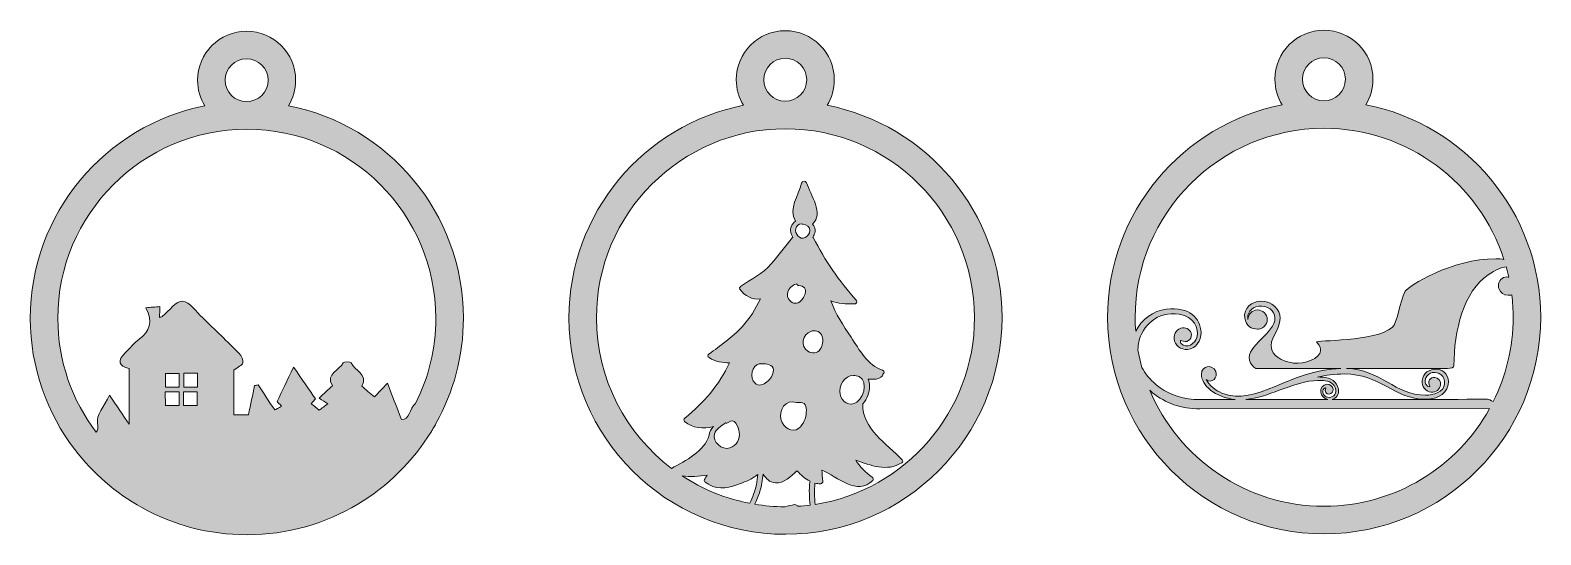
# Model space of a CAD drawing. Header units: inches. Extents: x -1104 to 5451, y -3757 to -136.
# Drawn here: x -419 to 952, y -2822 to -2364 of the extents above; entities that cross this region are included whole.
import ezdxf

# ---------------------------------------------------------------- set-up
doc = ezdxf.new("R2010")
doc.units = ezdxf.units.IN
doc.header["$MEASUREMENT"] = 0
doc.layers.add('Layer 1', color=7, linetype='Continuous')

# ---------------------------------------------------------------- blocks, each defined once
blk = doc.blocks.new('block 4')
at = {"layer": 'Layer 1', "true_color": 0xf8ca98}
h = blk.add_hatch(color=31, dxfattribs=at)
h.dxf.hatch_style = 2
edge = h.paths.add_edge_path()
edge.add_spline(control_points=[(-317.6, -2797.5), (-289.3, -2813.2), (-256.8, -2822.2), (-222.2, -2822.1), (-185.6, -2822.1), (-151.2, -2812), (-121.8, -2794.4), (-94.6, -2778.1), (-71.6, -2755.4), (-54.9, -2728.3), (-54.3, -2727.3), (-53.7, -2726.3), (-53.1, -2725.2), (-52.3, -2723.9), (-51.5, -2722.6), (-50.8, -2721.2), (-34.9, -2692.9), (-25.9, -2660.2), (-25.9, -2625.5), (-26, -2530.1), (-94.3, -2450.4), (-184.6, -2432.8), (-180.5, -2426), (-178.1, -2418.1), (-178.1, -2409.6), (-178.1, -2385.1), (-198.1, -2365.1), (-222.6, -2365.1), (-247.1, -2365.1), (-267.1, -2385.1), (-267.1, -2409.7), (-267.1, -2418.2), (-264.7, -2426.1), (-260.5, -2432.9), (-350.7, -2450.7), (-419, -2530.4), (-418.9, -2625.8), (-418.9, -2670.5), (-403.8, -2711.7), (-378.6, -2744.7), (-362.1, -2766.2), (-341.4, -2784.3), (-317.6, -2797.5)], knot_values=[0, 0, 0, 0, 1, 1, 1, 2, 2, 2, 3, 3, 3, 4, 4, 4, 5, 5, 5, 6, 6, 6, 7, 7, 7, 8, 8, 8, 9, 9, 9, 10, 10, 10, 11, 11, 11, 12, 12, 12, 13, 13, 13, 14, 14, 14, 14], degree=3, periodic=1)
h.paths.add_polyline_path([(-283.7, -2704.8), (-296.3, -2704.8), (-296.4, -2692.4), (-283.8, -2692.4)])
h.paths.add_polyline_path([(-283.8, -2688.1), (-296.3, -2688.1), (-296.3, -2675.9), (-283.8, -2675.9)])
h.paths.add_polyline_path([(-267.5, -2704.9), (-279.8, -2704.9), (-279.8, -2692.3), (-267.5, -2692.3)])
h.paths.add_polyline_path([(-267.1, -2688.3), (-279.5, -2688.3), (-279.5, -2675.6), (-267.1, -2675.6)])
edge = h.paths.add_edge_path()
edge.add_spline(control_points=[(-222.6, -2390.1), (-211.8, -2390.1), (-203.1, -2398.9), (-203.1, -2409.6), (-203.1, -2420.4), (-211.8, -2429.1), (-222.6, -2429.1), (-233.3, -2429.1), (-242.1, -2420.4), (-242.1, -2409.6), (-242.1, -2398.9), (-233.3, -2390.1), (-222.6, -2390.1)], knot_values=[0, 0, 0, 0, 1, 1, 1, 2, 2, 2, 3, 3, 3, 4, 4, 4, 4], degree=3, periodic=1)
edge = h.paths.add_edge_path()
edge.add_spline(control_points=[(-222.5, -2454.1), (-128, -2454), (-51, -2530.9), (-50.9, -2625.5), (-50.9, -2653.3), (-57.5, -2679.6), (-69.3, -2702.9), (-74.9, -2707.7), (-74.5, -2718.3), (-82.1, -2717.4), (-86.7, -2705.6), (-90.5, -2695.6), (-94.8, -2684.5), (-99.6, -2689.6), (-102.9, -2693.2), (-106.5, -2697), (-110.8, -2693.5), (-114.5, -2690.4), (-118, -2687.4), (-112, -2676), (-124.9, -2673.3), (-127.7, -2666), (-128, -2665.1), (-134.7, -2665.1), (-135.1, -2666.1), (-138, -2673.2), (-151.4, -2675.5), (-144.8, -2686.9), (-148.6, -2690.5), (-152.4, -2694.1), (-156.8, -2698.2), (-153.5, -2700.2), (-151.4, -2701.5), (-148.8, -2703.2), (-151.8, -2705.5), (-154.2, -2707.2), (-156.8, -2709.2), (-159.4, -2707), (-161.7, -2705.1), (-163.9, -2703.2), (-162.3, -2701.3), (-161, -2699.9), (-160.1, -2698.8), (-166.3, -2689.8), (-172.2, -2681.3), (-180, -2670), (-185.9, -2682.4), (-190.3, -2691.6), (-194.9, -2701.2), (-194.1, -2702.1), (-192.8, -2703.4), (-190.8, -2705.5), (-193.6, -2707.1), (-196, -2708.3), (-197.1, -2708.9), (-202.6, -2700.6), (-207.3, -2693.4), (-212.1, -2686.1), (-213.2, -2686.4), (-214.3, -2686.6), (-215.4, -2686.8), (-217.2, -2695.4), (-218.9, -2703.9), (-220.9, -2713.2), (-220.9, -2713.2), (-234.3, -2713.2), (-234.3, -2713.2), (-234.3, -2713.2), (-234.3, -2672.7), (-234.3, -2672.7), (-230.5, -2669.9), (-226.5, -2668.4), (-226, -2666.2), (-225.5, -2663.7), (-227.3, -2659.7), (-229.4, -2657.6), (-240.2, -2646.7), (-251.3, -2636), (-262.4, -2625.4), (-268.3, -2619.8), (-274.2, -2610.5), (-280.6, -2610.1), (-286.5, -2609.7), (-292.9, -2619), (-299.2, -2624), (-299.8, -2624.5), (-300.8, -2624.6), (-301.7, -2624.9), (-301.6, -2621.6), (-301.4, -2618.9), (-301.2, -2615.1), (-305.7, -2615.5), (-309.2, -2615.7), (-314.2, -2616.1), (-306.9, -2628.8), (-310.7, -2637.3), (-320.1, -2644.7), (-324.7, -2648.2), (-328.5, -2652.7), (-332.6, -2656.8), (-340.1, -2664.6), (-339, -2668.7), (-329.2, -2671.3), (-329.2, -2671.3), (-329.2, -2721.7), (-329.2, -2721.7), (-334.7, -2713.6), (-340.1, -2705.5), (-347, -2695.3), (-351.9, -2705.8), (-359.3, -2714.1), (-357.9, -2720.4), (-357, -2725), (-357.7, -2727.5), (-359.2, -2729), (-380.9, -2700.3), (-393.9, -2664.5), (-393.9, -2625.8), (-394, -2531.2), (-317.1, -2454.2), (-222.5, -2454.1)], knot_values=[0, 0, 0, 0, 1, 1, 1, 2, 2, 2, 3, 3, 3, 4, 4, 4, 5, 5, 5, 6, 6, 6, 7, 7, 7, 8, 8, 8, 9, 9, 9, 10, 10, 10, 11, 11, 11, 12, 12, 12, 13, 13, 13, 14, 14, 14, 15, 15, 15, 16, 16, 16, 17, 17, 17, 18, 18, 18, 19, 19, 19, 20, 20, 20, 21, 21, 21, 22, 22, 22, 23, 23, 23, 24, 24, 24, 25, 25, 25, 26, 26, 26, 27, 27, 27, 28, 28, 28, 29, 29, 29, 30, 30, 30, 31, 31, 31, 32, 32, 32, 33, 33, 33, 34, 34, 34, 35, 35, 35, 36, 36, 36, 37, 37, 37, 38, 38, 38, 39, 39, 39, 40, 40, 40, 40], degree=3, periodic=1)
h = blk.add_hatch(color=31, dxfattribs=at)
h.dxf.hatch_style = 2
edge = h.paths.add_edge_path()
edge.add_spline(control_points=[(266.6, -2821.7), (374.9, -2821.6), (463, -2733.4), (462.9, -2625), (462.8, -2529.7), (394.5, -2450), (304.2, -2432.4), (308.3, -2425.6), (310.7, -2417.7), (310.7, -2409.2), (310.7, -2384.6), (290.7, -2364.7), (266.2, -2364.7), (241.6, -2364.7), (221.7, -2384.7), (221.7, -2409.2), (221.7, -2417.7), (224.1, -2425.7), (228.3, -2432.4), (138, -2450.2), (69.8, -2530), (69.9, -2625.4), (70, -2733.7), (158.2, -2821.8), (266.6, -2821.7)], knot_values=[0, 0, 0, 0, 1, 1, 1, 2, 2, 2, 3, 3, 3, 4, 4, 4, 5, 5, 5, 6, 6, 6, 7, 7, 7, 8, 8, 8, 8], degree=3, periodic=1)
edge = h.paths.add_edge_path()
edge.add_spline(control_points=[(172.6, -2768.7), (179.9, -2769.6), (187.9, -2769.4), (195.3, -2767.9), (194.4, -2769.3), (193.5, -2770.7), (192.8, -2772.1), (192.4, -2773), (192.9, -2774), (193.7, -2774.5), (194.6, -2775.1), (195.6, -2775.8), (196.7, -2776.3), (196.9, -2776.4), (197, -2776.6), (197.3, -2776.7), (205.7, -2782.2), (216.8, -2778.8), (225.5, -2775.7), (230.6, -2773.9), (235.6, -2771.4), (240.1, -2768.4), (240.6, -2768.1), (241, -2767.7), (241.4, -2767.3), (240.9, -2770.4), (240.5, -2773.6), (240, -2776.7), (239, -2782.6), (236.4, -2788.1), (233.9, -2793.6), (211.7, -2789.3), (190.9, -2780.7), (172.6, -2768.7)], knot_values=[0, 0, 0, 0, 1, 1, 1, 2, 2, 2, 3, 3, 3, 4, 4, 4, 5, 5, 5, 6, 6, 6, 7, 7, 7, 8, 8, 8, 9, 9, 9, 10, 10, 10, 11, 11, 11, 11], degree=3, periodic=1)
edge = h.paths.add_edge_path()
edge.add_spline(control_points=[(202, -2730.5), (203.3, -2726.3), (207.9, -2723.3), (211.9, -2720.7), (212.8, -2721), (213.8, -2720.9), (214.5, -2720.3), (220.3, -2714.9), (223.6, -2724.5), (224.5, -2729), (225.6, -2735.3), (221.9, -2741.2), (215.9, -2743.3), (208.9, -2745.7), (199.8, -2737.9), (202, -2730.5)], knot_values=[0, 0, 0, 0, 1, 1, 1, 2, 2, 2, 3, 3, 3, 4, 4, 4, 5, 5, 5, 5], degree=3, periodic=1)
edge = h.paths.add_edge_path()
edge.add_spline(control_points=[(242.9, -2667), (243.1, -2666.9), (243.2, -2666.9), (243.4, -2666.8), (243.8, -2667), (244.3, -2667.2), (244.8, -2667.1), (249, -2666.9), (255.4, -2667.2), (255.4, -2672.8), (255.4, -2676.9), (252.6, -2680.9), (249.6, -2683.4), (246.4, -2686.2), (241.9, -2687.7), (238.5, -2684.4), (233.7, -2679.8), (235.9, -2668.1), (242.9, -2667)], knot_values=[0, 0, 0, 0, 1, 1, 1, 2, 2, 2, 3, 3, 3, 4, 4, 4, 5, 5, 5, 6, 6, 6, 6], degree=3, periodic=1)
edge = h.paths.add_edge_path()
edge.add_spline(control_points=[(277.4, -2796.3), (277.1, -2795.4), (276.2, -2794.6), (274.9, -2794.8), (271.8, -2795.3), (268.8, -2796), (265.8, -2796.7), (256.5, -2796.7), (247.4, -2795.9), (238.6, -2794.4), (240.2, -2790.6), (241.9, -2786.7), (243.2, -2782.7), (245, -2777.6), (245.1, -2772.2), (246.2, -2767), (248.6, -2771.2), (251.9, -2774.6), (257.2, -2775), (264.7, -2775.6), (271.6, -2769.1), (276.8, -2764), (280.1, -2767.9), (284.2, -2771.4), (288.7, -2773.6), (288.5, -2773.8), (288.4, -2774.1), (288.4, -2774.3), (287.8, -2781.2), (287.9, -2788.3), (288.8, -2795.2), (285, -2795.7), (281.2, -2796.1), (277.4, -2796.3)], knot_values=[0, 0, 0, 0, 1, 1, 1, 2, 2, 2, 3, 3, 3, 4, 4, 4, 5, 5, 5, 6, 6, 6, 7, 7, 7, 8, 8, 8, 9, 9, 9, 10, 10, 10, 11, 11, 11, 11], degree=3, periodic=1)
edge = h.paths.add_edge_path()
edge.add_spline(control_points=[(276.6, -2594.4), (276.7, -2595.2), (277.4, -2595.9), (278.6, -2596), (288.2, -2596.4), (284.8, -2606.9), (279.3, -2610.8), (275.6, -2613.4), (271.4, -2611.8), (269.1, -2608.1), (265.9, -2602.9), (271, -2595.1), (276.6, -2594.4)], knot_values=[0, 0, 0, 0, 1, 1, 1, 2, 2, 2, 3, 3, 3, 4, 4, 4, 4], degree=3, periodic=1)
edge = h.paths.add_edge_path()
edge.add_spline(control_points=[(275.7, -2544.2), (276.3, -2542.1), (278.5, -2539.5), (281, -2540.1), (281.4, -2540.2), (281.8, -2540.2), (282.3, -2540.2), (282.3, -2540.2), (282.4, -2540.2), (282.4, -2540.2), (285.3, -2541), (288.7, -2542.6), (288.6, -2546.1), (288.5, -2548.7), (286.6, -2551.2), (284.4, -2552.4), (281.7, -2553.7), (279.5, -2553), (277.6, -2550.8), (276.2, -2549.1), (275.1, -2546.5), (275.7, -2544.2)], knot_values=[0, 0, 0, 0, 1, 1, 1, 2, 2, 2, 3, 3, 3, 4, 4, 4, 5, 5, 5, 6, 6, 6, 7, 7, 7, 7], degree=3, periodic=1)
edge = h.paths.add_edge_path()
edge.add_spline(control_points=[(276.3, -2702), (276.6, -2702.1), (276.9, -2702.2), (277.2, -2702.1), (277.6, -2702.2), (278, -2702.3), (278.4, -2702.2), (284.2, -2700.9), (285.6, -2706), (285.3, -2710.8), (285.1, -2716.1), (282.7, -2722.1), (278.5, -2725.5), (272.4, -2730.4), (264.3, -2724.3), (262.4, -2718.1), (259.6, -2709.4), (266.7, -2698.7), (276.3, -2702)], knot_values=[0, 0, 0, 0, 1, 1, 1, 2, 2, 2, 3, 3, 3, 4, 4, 4, 5, 5, 5, 6, 6, 6, 6], degree=3, periodic=1)
edge = h.paths.add_edge_path()
edge.add_spline(control_points=[(286.7, -2655.6), (279.4, -2651.4), (281.9, -2639.7), (289.5, -2637.6), (290, -2637.4), (290.3, -2637.2), (290.5, -2637), (294.5, -2636.6), (298.2, -2637.8), (299.6, -2642.1), (300.9, -2645.9), (300.2, -2650.5), (297.9, -2653.8), (295.2, -2658), (290.7, -2657.9), (286.7, -2655.6)], knot_values=[0, 0, 0, 0, 1, 1, 1, 2, 2, 2, 3, 3, 3, 4, 4, 4, 5, 5, 5, 5], degree=3, periodic=1)
edge = h.paths.add_edge_path()
edge.add_spline(control_points=[(266.2, -2389.7), (277, -2389.7), (285.7, -2398.4), (285.7, -2409.2), (285.7, -2419.9), (277, -2428.7), (266.2, -2428.7), (255.5, -2428.7), (246.7, -2420), (246.7, -2409.2), (246.7, -2398.5), (255.5, -2389.7), (266.2, -2389.7)], knot_values=[0, 0, 0, 0, 1, 1, 1, 2, 2, 2, 3, 3, 3, 4, 4, 4, 4], degree=3, periodic=1)
edge = h.paths.add_edge_path()
edge.add_spline(control_points=[(266.3, -2453.7), (360.8, -2453.6), (437.8, -2530.5), (437.9, -2625.1), (438, -2710.5), (375.2, -2781.6), (293.4, -2794.6), (292.6, -2788.2), (292.6, -2781.6), (293.1, -2775.3), (294.8, -2775.7), (296.6, -2775.9), (298.4, -2775.8), (299.6, -2775.7), (300.4, -2774.7), (300.2, -2773.5), (299.9, -2770.1), (299.6, -2766.7), (299.5, -2763.4), (313.7, -2769.8), (331.4, -2787.1), (345.7, -2772.8), (346.6, -2771.9), (345.9, -2770.7), (345.1, -2770), (339.2, -2765.7), (333.8, -2760.4), (330.1, -2754.3), (344, -2759.2), (358.1, -2765.2), (372, -2756.8), (373, -2756.2), (373, -2754.8), (372.3, -2754), (358.5, -2739.8), (335.9, -2725.7), (336.5, -2703.5), (336.6, -2703.4), (336.5, -2703.3), (336.5, -2703.2), (340.6, -2699.1), (342.8, -2692.7), (342.7, -2687.2), (342.7, -2684.8), (342.2, -2682.7), (341.3, -2681), (343, -2680.7), (345.2, -2681.1), (346.7, -2681), (349.5, -2680.9), (352.6, -2680.1), (354.4, -2677.8), (354.7, -2677.3), (354.9, -2676.9), (354.8, -2676.4), (356.1, -2675.6), (356.4, -2673.6), (354.4, -2672.9), (340.8, -2668.3), (333.4, -2654.2), (325.9, -2642.9), (318.5, -2631.9), (311.9, -2622), (307.6, -2609.7), (314, -2612.8), (321.2, -2612.5), (328.7, -2612.7), (330.5, -2612.7), (332.2, -2611.1), (330.7, -2609.4), (315.3, -2592.1), (302.2, -2573.1), (291.5, -2552.4), (291.4, -2552.2), (291.3, -2552.1), (291.2, -2552), (292.2, -2550.6), (292.8, -2549.1), (293.2, -2547.5), (293.7, -2544.5), (292.7, -2542.2), (290.8, -2540.3), (301.6, -2531.1), (288.9, -2513.3), (285.6, -2502.9), (284.9, -2500.7), (281.6, -2500.7), (281, -2503), (278, -2514.8), (269.1, -2525.7), (275.4, -2537.6), (271.7, -2540), (269.8, -2545), (271.8, -2549.7), (272.2, -2550.5), (272.7, -2551.3), (273.2, -2552.1), (273, -2552.2), (272.9, -2552.3), (272.7, -2552.5), (266.1, -2560.3), (259.9, -2568.4), (253.4, -2576.4), (245.5, -2585.9), (235.2, -2589.8), (225.6, -2596.9), (224.9, -2597.4), (224.4, -2598.5), (225, -2599.3), (229.4, -2605.6), (236.3, -2608.8), (243.6, -2608.1), (239, -2617.2), (234.4, -2625.7), (227, -2633.5), (218.1, -2642.9), (207.2, -2650.5), (196.9, -2658.2), (195.7, -2659), (195.8, -2660.6), (197, -2661.4), (203, -2665), (209.3, -2666.3), (215.5, -2666), (206.5, -2686.3), (192, -2702.2), (175.1, -2716.4), (174.2, -2717.1), (173.9, -2718.4), (174.8, -2719.2), (182.1, -2725.6), (191.7, -2726.3), (201.1, -2724), (199, -2726.2), (197.4, -2728.7), (197.1, -2731.7), (192.9, -2746.8), (175.8, -2754.6), (162.9, -2761.9), (121.7, -2730.6), (95, -2681), (94.9, -2625.4), (94.8, -2530.8), (171.7, -2453.8), (266.3, -2453.7)], knot_values=[0, 0, 0, 0, 1, 1, 1, 2, 2, 2, 3, 3, 3, 4, 4, 4, 5, 5, 5, 6, 6, 6, 7, 7, 7, 8, 8, 8, 9, 9, 9, 10, 10, 10, 11, 11, 11, 12, 12, 12, 13, 13, 13, 14, 14, 14, 15, 15, 15, 16, 16, 16, 17, 17, 17, 18, 18, 18, 19, 19, 19, 20, 20, 20, 21, 21, 21, 22, 22, 22, 23, 23, 23, 24, 24, 24, 25, 25, 25, 26, 26, 26, 27, 27, 27, 28, 28, 28, 29, 29, 29, 30, 30, 30, 31, 31, 31, 32, 32, 32, 33, 33, 33, 34, 34, 34, 35, 35, 35, 36, 36, 36, 37, 37, 37, 38, 38, 38, 39, 39, 39, 40, 40, 40, 41, 41, 41, 42, 42, 42, 43, 43, 43, 44, 44, 44, 45, 45, 45, 46, 46, 46, 47, 47, 47, 48, 48, 48, 48], degree=3, periodic=1)
edge = h.paths.add_edge_path()
edge.add_spline(control_points=[(328.1, -2677.7), (328.6, -2677.7), (328.9, -2677.6), (329.3, -2677.5), (341.4, -2678.6), (339.6, -2695.8), (331, -2701.9), (324.8, -2706.3), (317, -2701.4), (315.9, -2694.6), (314.7, -2687.3), (319.9, -2677), (328.1, -2677.7)], knot_values=[0, 0, 0, 0, 1, 1, 1, 2, 2, 2, 3, 3, 3, 4, 4, 4, 4], degree=3, periodic=1)
h = blk.add_hatch(color=31, dxfattribs=at)
h.dxf.hatch_style = 2
edge = h.paths.add_edge_path()
edge.add_spline(control_points=[(755.4, -2821.3), (863.7, -2821.2), (951.8, -2733), (951.7, -2624.6), (951.6, -2529.3), (883.3, -2449.6), (793, -2431.9), (797.1, -2425.2), (799.5, -2417.2), (799.5, -2408.7), (799.5, -2384.2), (779.5, -2364.3), (755, -2364.3), (730.4, -2364.3), (710.5, -2384.3), (710.5, -2408.8), (710.5, -2417.3), (712.9, -2425.3), (717.1, -2432), (626.8, -2449.8), (558.6, -2529.6), (558.7, -2625), (558.8, -2733.3), (647, -2821.4), (755.4, -2821.3)], knot_values=[0, 0, 0, 0, 1, 1, 1, 2, 2, 2, 3, 3, 3, 4, 4, 4, 5, 5, 5, 6, 6, 6, 7, 7, 7, 8, 8, 8, 8], degree=3, periodic=1)
edge = h.paths.add_edge_path()
edge.add_spline(control_points=[(755.3, -2796.3), (684.2, -2796.3), (623, -2752.9), (597, -2691), (597.8, -2691.8), (598.6, -2692.5), (599.5, -2693.2), (611.1, -2702.6), (625.3, -2707.9), (642.5, -2707.9), (642.5, -2707.9), (905.3, -2707.7), (905.3, -2707.7), (876.1, -2760.4), (819.8, -2796.2), (755.3, -2796.3)], knot_values=[0, 0, 0, 0, 1, 1, 1, 2, 2, 2, 3, 3, 3, 4, 4, 4, 5, 5, 5, 5], degree=3, periodic=1)
edge = h.paths.add_edge_path()
edge.add_spline(control_points=[(714.5, -2690.9), (735.3, -2683.7), (741.1, -2681.6), (754.2, -2682.2), (759.8, -2682.5), (764.6, -2684.6), (765.7, -2690.5), (766.6, -2695.4), (762.4, -2698), (758.3, -2697.4), (755.2, -2696.9), (751.8, -2692.2), (755.4, -2689.1), (755.7, -2688.8), (757, -2688.8), (756.8, -2689.2), (755, -2692.1), (757.2, -2694.8), (759.7, -2694.5), (761.9, -2694.3), (763.5, -2692.3), (763.3, -2690.1), (762.9, -2687.3), (760.4, -2685.3), (757.7, -2685.6), (754.2, -2686), (751.7, -2689.2), (752.1, -2692.6), (752.5, -2696.2), (755.2, -2698.7), (758.6, -2699.4), (731.4, -2699.4), (705, -2699.4), (684, -2699.4), (694.5, -2698.4), (704.3, -2694.9), (714.5, -2690.9)], knot_values=[0, 0, 0, 0, 1, 1, 1, 2, 2, 2, 3, 3, 3, 4, 4, 4, 5, 5, 5, 6, 6, 6, 7, 7, 7, 8, 8, 8, 9, 9, 9, 10, 10, 10, 11, 11, 11, 12, 12, 12, 12], degree=3, periodic=1)
edge = h.paths.add_edge_path()
edge.add_spline(control_points=[(908.7, -2701.3), (906.5, -2700.1), (904.4, -2699.2), (903.4, -2699.2), (903.4, -2699.2), (831.1, -2699.3), (762.4, -2699.4), (766.2, -2698.5), (768.9, -2694.6), (768.1, -2690.1), (766.8, -2682.9), (761.4, -2679.8), (753.8, -2679.1), (752.5, -2679), (751, -2678.9), (749.2, -2679), (756.7, -2677.3), (764.6, -2676.2), (773.4, -2676.2), (806.1, -2676.2), (819, -2699.2), (847.2, -2699.2), (855.3, -2699.2), (865.6, -2696.4), (867.6, -2686), (869.2, -2678.3), (864.1, -2671.8), (857.2, -2671.8), (850.6, -2671.5), (844.9, -2675.6), (844.1, -2682.2), (843.5, -2687.4), (847.2, -2692.1), (852.4, -2692.7), (856.6, -2693.2), (860.4, -2690.2), (860.9, -2686), (861.2, -2682.7), (858.9, -2679.7), (855.5, -2679.3), (851.7, -2678.8), (848.4, -2683), (851.1, -2687.3), (851.4, -2687.9), (849.5, -2687.9), (849, -2687.4), (843.6, -2682.9), (848.7, -2675.8), (853.3, -2675), (859.5, -2674), (865, -2677.9), (864.5, -2685.3), (863.9, -2692.7), (854.2, -2695.5), (847.3, -2695.5), (847.3, -2695.5), (847.2, -2695.5), (847.2, -2695.5), (819.6, -2695.5), (806.7, -2672.1), (775.5, -2671.1), (775.5, -2671.1), (798.2, -2671.1), (798.2, -2671.1), (798.2, -2671.1), (863.8, -2671.1), (867, -2671.1), (870.3, -2671.1), (873, -2670.5), (873, -2668.7), (872.9, -2637), (882, -2601.1), (904.1, -2586.2), (910.9, -2581.7), (916.2, -2579.5), (920.5, -2578.9), (921.3, -2582), (922.1, -2585.2), (922.8, -2588.4), (922.2, -2588.2), (921.7, -2588.2), (921.1, -2588.2), (916.8, -2588.2), (913.3, -2591.7), (913.3, -2596), (913.3, -2597.2), (913.6, -2598.3), (914.1, -2599.4), (915.3, -2602.1), (918, -2604.8), (922.1, -2604.8), (923.3, -2604.8), (924.4, -2604.7), (925.5, -2604.5), (926.3, -2611.1), (926.7, -2617.8), (926.7, -2624.6), (926.7, -2652.2), (920.2, -2678.2), (908.7, -2701.3)], knot_values=[0, 0, 0, 0, 1, 1, 1, 2, 2, 2, 3, 3, 3, 4, 4, 4, 5, 5, 5, 6, 6, 6, 7, 7, 7, 8, 8, 8, 9, 9, 9, 10, 10, 10, 11, 11, 11, 12, 12, 12, 13, 13, 13, 14, 14, 14, 15, 15, 15, 16, 16, 16, 17, 17, 17, 18, 18, 18, 19, 19, 19, 20, 20, 20, 21, 21, 21, 22, 22, 22, 23, 23, 23, 24, 24, 24, 25, 25, 25, 26, 26, 26, 27, 27, 27, 28, 28, 28, 29, 29, 29, 30, 30, 30, 31, 31, 31, 32, 32, 32, 33, 33, 33, 33], degree=3, periodic=1)
edge = h.paths.add_edge_path()
edge.add_spline(control_points=[(755, -2389.3), (765.8, -2389.3), (774.5, -2398), (774.5, -2408.8), (774.5, -2419.5), (765.8, -2428.3), (755, -2428.3), (744.3, -2428.3), (735.5, -2419.6), (735.5, -2408.8), (735.5, -2398), (744.2, -2389.3), (755, -2389.3)], knot_values=[0, 0, 0, 0, 1, 1, 1, 2, 2, 2, 3, 3, 3, 4, 4, 4, 4], degree=3, periodic=1)
edge = h.paths.add_edge_path()
edge.add_spline(control_points=[(755, -2453.3), (831.3, -2453.2), (896.1, -2503.2), (918.4, -2572.2), (916.1, -2571.8), (913.6, -2571.6), (910.9, -2571.6), (871.3, -2571.6), (831.1, -2596.6), (828.8, -2601.1), (823.5, -2611.7), (821.7, -2629.9), (817, -2634), (801.8, -2647.2), (746.9, -2645.4), (748.3, -2647.2), (751.9, -2650.9), (752.1, -2653.6), (752, -2655.2), (751.2, -2662.3), (738, -2667.4), (727.4, -2666.3), (721.3, -2665.6), (710.3, -2662.3), (707.7, -2654.2), (704.5, -2644.1), (715.3, -2637.8), (715.2, -2625.5), (715.2, -2617.9), (708.3, -2610.1), (697.6, -2610.1), (689.9, -2610.1), (681.7, -2616.4), (683.1, -2625.6), (684.3, -2632.9), (689.3, -2635.6), (694.8, -2635.5), (695.5, -2635.5), (698.7, -2635.5), (700.9, -2633), (702.5, -2631.5), (703.6, -2629.3), (703.6, -2626.8), (703.6, -2622), (699.6, -2618.1), (694.8, -2618.1), (690, -2618.1), (686.1, -2622), (686.1, -2626.8), (685, -2622), (688.3, -2615.5), (695.9, -2614.6), (703.5, -2613.7), (710.6, -2618.8), (710.6, -2625.1), (710.6, -2639.4), (684.4, -2650.4), (687.5, -2663.8), (688.3, -2667.4), (691, -2669.8), (693.1, -2671.2), (693.1, -2671.2), (770.4, -2671.1), (770.4, -2671.1), (723.1, -2672.6), (694.3, -2706.2), (662.5, -2693.5), (656.7, -2691.2), (651, -2686.9), (648, -2681.3), (653.2, -2685.3), (659.2, -2679.5), (656.8, -2674), (653.5, -2666.7), (644, -2668.8), (643.8, -2676.4), (643.6, -2686), (656.1, -2697.7), (674.5, -2699.4), (656.8, -2699.4), (644.5, -2699.5), (641.3, -2699.5), (640, -2699.5), (638.5, -2699.4), (636.9, -2699.3), (624, -2698.2), (611.9, -2693.9), (602.7, -2686), (596.7, -2680.8), (592.5, -2675.6), (589.8, -2670.3), (588.4, -2665), (587.2, -2659.6), (586.2, -2654.1), (586.3, -2651.7), (586.6, -2649.3), (587.1, -2647), (590, -2633.4), (603.7, -2618.5), (623.7, -2622), (637.1, -2624.4), (642, -2634.3), (639.7, -2643.1), (638.2, -2648.4), (630.5, -2654.4), (625.2, -2648.2), (624.7, -2647.6), (624.6, -2645.3), (625.3, -2645.7), (630.4, -2648.9), (635.2, -2645), (634.7, -2640.5), (634.2, -2636.6), (630.7, -2633.8), (626.8, -2634.3), (621.9, -2634.9), (618.5, -2639.3), (619, -2644.2), (619.7, -2650.2), (625.3, -2654.6), (631.3, -2653.9), (639, -2653), (643.8, -2646.1), (643.5, -2638.5), (642.9, -2625.3), (633.2, -2615.2), (612.2, -2617.4), (600.2, -2618.7), (589.1, -2627.1), (584.2, -2637.4), (583.9, -2633.2), (583.7, -2629.1), (583.7, -2624.9), (583.6, -2530.4), (660.5, -2453.4), (755, -2453.3)], knot_values=[0, 0, 0, 0, 1, 1, 1, 2, 2, 2, 3, 3, 3, 4, 4, 4, 5, 5, 5, 6, 6, 6, 7, 7, 7, 8, 8, 8, 9, 9, 9, 10, 10, 10, 11, 11, 11, 12, 12, 12, 13, 13, 13, 14, 14, 14, 15, 15, 15, 16, 16, 16, 17, 17, 17, 18, 18, 18, 19, 19, 19, 20, 20, 20, 21, 21, 21, 22, 22, 22, 23, 23, 23, 24, 24, 24, 25, 25, 25, 26, 26, 26, 27, 27, 27, 28, 28, 28, 29, 29, 29, 30, 30, 30, 31, 31, 31, 32, 32, 32, 33, 33, 33, 34, 34, 34, 35, 35, 35, 36, 36, 36, 37, 37, 37, 38, 38, 38, 39, 39, 39, 40, 40, 40, 41, 41, 41, 42, 42, 42, 43, 43, 43, 44, 44, 44, 45, 45, 45, 45], degree=3, periodic=1)
at = {"layer": 'Layer 1', "lineweight": 0}
for points in [[(-283.8, -2688.1), (-296.3, -2688.1), (-296.3, -2675.9), (-283.8, -2675.9), (-283.8, -2688.1)], [(-267.1, -2688.3), (-279.5, -2688.3), (-279.5, -2675.6), (-267.1, -2675.6), (-267.1, -2688.3)], [(-283.7, -2704.8), (-296.3, -2704.8), (-296.4, -2692.4), (-283.8, -2692.4), (-283.7, -2704.8)], [(-267.5, -2704.9), (-279.8, -2704.9), (-279.8, -2692.3), (-267.5, -2692.3), (-267.5, -2704.9)]]:
    blk.add_lwpolyline(points, dxfattribs=at)
for points, knots in [([(-317.6, -2797.5), (-289.3, -2813.2), (-256.8, -2822.2), (-222.2, -2822.1), (-185.6, -2822.1), (-151.2, -2812), (-121.8, -2794.4), (-94.6, -2778.1), (-71.6, -2755.4), (-54.9, -2728.3), (-54.3, -2727.3), (-53.7, -2726.3), (-53.1, -2725.2), (-52.3, -2723.9), (-51.5, -2722.6), (-50.8, -2721.2), (-34.9, -2692.9), (-25.9, -2660.2), (-25.9, -2625.5), (-26, -2530.1), (-94.3, -2450.4), (-184.6, -2432.8), (-180.5, -2426), (-178.1, -2418.1), (-178.1, -2409.6), (-178.1, -2385.1), (-198.1, -2365.1), (-222.6, -2365.1), (-247.1, -2365.1), (-267.1, -2385.1), (-267.1, -2409.7), (-267.1, -2418.2), (-264.7, -2426.1), (-260.5, -2432.9), (-350.7, -2450.7), (-419, -2530.4), (-418.9, -2625.8), (-418.9, -2670.5), (-403.8, -2711.7), (-378.6, -2744.7), (-362.1, -2766.2), (-341.4, -2784.3), (-317.6, -2797.5)], [0, 0, 0, 0, 1, 1, 1, 2, 2, 2, 3, 3, 3, 4, 4, 4, 5, 5, 5, 6, 6, 6, 7, 7, 7, 8, 8, 8, 9, 9, 9, 10, 10, 10, 11, 11, 11, 12, 12, 12, 13, 13, 13, 14, 14, 14, 14]), ([(266.6, -2821.7), (374.9, -2821.6), (463, -2733.4), (462.9, -2625), (462.8, -2529.7), (394.5, -2450), (304.2, -2432.4), (308.3, -2425.6), (310.7, -2417.7), (310.7, -2409.2), (310.7, -2384.6), (290.7, -2364.7), (266.2, -2364.7), (241.6, -2364.7), (221.7, -2384.7), (221.7, -2409.2), (221.7, -2417.7), (224.1, -2425.7), (228.3, -2432.4), (138, -2450.2), (69.8, -2530), (69.9, -2625.4), (70, -2733.7), (158.2, -2821.8), (266.6, -2821.7)], [0, 0, 0, 0, 1, 1, 1, 2, 2, 2, 3, 3, 3, 4, 4, 4, 5, 5, 5, 6, 6, 6, 7, 7, 7, 8, 8, 8, 8]), ([(755.4, -2821.3), (863.7, -2821.2), (951.8, -2733), (951.7, -2624.6), (951.6, -2529.3), (883.3, -2449.6), (793, -2431.9), (797.1, -2425.2), (799.5, -2417.2), (799.5, -2408.7), (799.5, -2384.2), (779.5, -2364.3), (755, -2364.3), (730.4, -2364.3), (710.5, -2384.3), (710.5, -2408.8), (710.5, -2417.3), (712.9, -2425.3), (717.1, -2432), (626.8, -2449.8), (558.6, -2529.6), (558.7, -2625), (558.8, -2733.3), (647, -2821.4), (755.4, -2821.3)], [0, 0, 0, 0, 1, 1, 1, 2, 2, 2, 3, 3, 3, 4, 4, 4, 5, 5, 5, 6, 6, 6, 7, 7, 7, 8, 8, 8, 8]), ([(-222.6, -2390.1), (-211.8, -2390.1), (-203.1, -2398.9), (-203.1, -2409.6), (-203.1, -2420.4), (-211.8, -2429.1), (-222.6, -2429.1), (-233.3, -2429.1), (-242.1, -2420.4), (-242.1, -2409.6), (-242.1, -2398.9), (-233.3, -2390.1), (-222.6, -2390.1)], [0, 0, 0, 0, 1, 1, 1, 2, 2, 2, 3, 3, 3, 4, 4, 4, 4]), ([(266.2, -2389.7), (277, -2389.7), (285.7, -2398.4), (285.7, -2409.2), (285.7, -2419.9), (277, -2428.7), (266.2, -2428.7), (255.5, -2428.7), (246.7, -2420), (246.7, -2409.2), (246.7, -2398.5), (255.5, -2389.7), (266.2, -2389.7)], [0, 0, 0, 0, 1, 1, 1, 2, 2, 2, 3, 3, 3, 4, 4, 4, 4]), ([(755, -2389.3), (765.8, -2389.3), (774.5, -2398), (774.5, -2408.8), (774.5, -2419.5), (765.8, -2428.3), (755, -2428.3), (744.3, -2428.3), (735.5, -2419.6), (735.5, -2408.8), (735.5, -2398), (744.2, -2389.3), (755, -2389.3)], [0, 0, 0, 0, 1, 1, 1, 2, 2, 2, 3, 3, 3, 4, 4, 4, 4]), ([(266.3, -2453.7), (360.8, -2453.6), (437.8, -2530.5), (437.9, -2625.1), (438, -2710.5), (375.2, -2781.6), (293.4, -2794.6), (292.6, -2788.2), (292.6, -2781.6), (293.1, -2775.3), (294.8, -2775.7), (296.6, -2775.9), (298.4, -2775.8), (299.6, -2775.7), (300.4, -2774.7), (300.2, -2773.5), (299.9, -2770.1), (299.6, -2766.7), (299.5, -2763.4), (313.7, -2769.8), (331.4, -2787.1), (345.7, -2772.8), (346.6, -2771.9), (345.9, -2770.7), (345.1, -2770), (339.2, -2765.7), (333.8, -2760.4), (330.1, -2754.3), (344, -2759.2), (358.1, -2765.2), (372, -2756.8), (373, -2756.2), (373, -2754.8), (372.3, -2754), (358.5, -2739.8), (335.9, -2725.7), (336.5, -2703.5), (336.6, -2703.4), (336.5, -2703.3), (336.5, -2703.2), (340.6, -2699.1), (342.8, -2692.7), (342.7, -2687.2), (342.7, -2684.8), (342.2, -2682.7), (341.3, -2681), (343, -2680.7), (345.2, -2681.1), (346.7, -2681), (349.5, -2680.9), (352.6, -2680.1), (354.4, -2677.8), (354.7, -2677.3), (354.9, -2676.9), (354.8, -2676.4), (356.1, -2675.6), (356.4, -2673.6), (354.4, -2672.9), (340.8, -2668.3), (333.4, -2654.2), (325.9, -2642.9), (318.5, -2631.9), (311.9, -2622), (307.6, -2609.7), (314, -2612.8), (321.2, -2612.5), (328.7, -2612.7), (330.5, -2612.7), (332.2, -2611.1), (330.7, -2609.4), (315.3, -2592.1), (302.2, -2573.1), (291.5, -2552.4), (291.4, -2552.2), (291.3, -2552.1), (291.2, -2552), (292.2, -2550.6), (292.8, -2549.1), (293.2, -2547.5), (293.7, -2544.5), (292.7, -2542.2), (290.8, -2540.3), (301.6, -2531.1), (288.9, -2513.3), (285.6, -2502.9), (284.9, -2500.7), (281.6, -2500.7), (281, -2503), (278, -2514.8), (269.1, -2525.7), (275.4, -2537.6), (271.7, -2540), (269.8, -2545), (271.8, -2549.7), (272.2, -2550.5), (272.7, -2551.3), (273.2, -2552.1), (273, -2552.2), (272.9, -2552.3), (272.7, -2552.5), (266.1, -2560.3), (259.9, -2568.4), (253.4, -2576.4), (245.5, -2585.9), (235.2, -2589.8), (225.6, -2596.9), (224.9, -2597.4), (224.4, -2598.5), (225, -2599.3), (229.4, -2605.6), (236.3, -2608.8), (243.6, -2608.1), (239, -2617.2), (234.4, -2625.7), (227, -2633.5), (218.1, -2642.9), (207.2, -2650.5), (196.9, -2658.2), (195.7, -2659), (195.8, -2660.6), (197, -2661.4), (203, -2665), (209.3, -2666.3), (215.5, -2666), (206.5, -2686.3), (192, -2702.2), (175.1, -2716.4), (174.2, -2717.1), (173.9, -2718.4), (174.8, -2719.2), (182.1, -2725.6), (191.7, -2726.3), (201.1, -2724), (199, -2726.2), (197.4, -2728.7), (197.1, -2731.7), (192.9, -2746.8), (175.8, -2754.6), (162.9, -2761.9), (121.7, -2730.6), (95, -2681), (94.9, -2625.4), (94.8, -2530.8), (171.7, -2453.8), (266.3, -2453.7)], [0, 0, 0, 0, 1, 1, 1, 2, 2, 2, 3, 3, 3, 4, 4, 4, 5, 5, 5, 6, 6, 6, 7, 7, 7, 8, 8, 8, 9, 9, 9, 10, 10, 10, 11, 11, 11, 12, 12, 12, 13, 13, 13, 14, 14, 14, 15, 15, 15, 16, 16, 16, 17, 17, 17, 18, 18, 18, 19, 19, 19, 20, 20, 20, 21, 21, 21, 22, 22, 22, 23, 23, 23, 24, 24, 24, 25, 25, 25, 26, 26, 26, 27, 27, 27, 28, 28, 28, 29, 29, 29, 30, 30, 30, 31, 31, 31, 32, 32, 32, 33, 33, 33, 34, 34, 34, 35, 35, 35, 36, 36, 36, 37, 37, 37, 38, 38, 38, 39, 39, 39, 40, 40, 40, 41, 41, 41, 42, 42, 42, 43, 43, 43, 44, 44, 44, 45, 45, 45, 46, 46, 46, 47, 47, 47, 48, 48, 48, 48]), ([(755, -2453.3), (831.3, -2453.2), (896.1, -2503.2), (918.4, -2572.2), (916.1, -2571.8), (913.6, -2571.6), (910.9, -2571.6), (871.3, -2571.6), (831.1, -2596.6), (828.8, -2601.1), (823.5, -2611.7), (821.7, -2629.9), (817, -2634), (801.8, -2647.2), (746.9, -2645.4), (748.3, -2647.2), (751.9, -2650.9), (752.1, -2653.6), (752, -2655.2), (751.2, -2662.3), (738, -2667.4), (727.4, -2666.3), (721.3, -2665.6), (710.3, -2662.3), (707.7, -2654.2), (704.5, -2644.1), (715.3, -2637.8), (715.2, -2625.5), (715.2, -2617.9), (708.3, -2610.1), (697.6, -2610.1), (689.9, -2610.1), (681.7, -2616.4), (683.1, -2625.6), (684.3, -2632.9), (689.3, -2635.6), (694.8, -2635.5), (695.5, -2635.5), (698.7, -2635.5), (700.9, -2633), (702.5, -2631.5), (703.6, -2629.3), (703.6, -2626.8), (703.6, -2622), (699.6, -2618.1), (694.8, -2618.1), (690, -2618.1), (686.1, -2622), (686.1, -2626.8), (685, -2622), (688.3, -2615.5), (695.9, -2614.6), (703.5, -2613.7), (710.6, -2618.8), (710.6, -2625.1), (710.6, -2639.4), (684.4, -2650.4), (687.5, -2663.8), (688.3, -2667.4), (691, -2669.8), (693.1, -2671.2), (693.1, -2671.2), (770.4, -2671.1), (770.4, -2671.1), (723.1, -2672.6), (694.3, -2706.2), (662.5, -2693.5), (656.7, -2691.2), (651, -2686.9), (648, -2681.3), (653.2, -2685.3), (659.2, -2679.5), (656.8, -2674), (653.5, -2666.7), (644, -2668.8), (643.8, -2676.4), (643.6, -2686), (656.1, -2697.7), (674.5, -2699.4), (656.8, -2699.4), (644.5, -2699.5), (641.3, -2699.5), (640, -2699.5), (638.5, -2699.4), (636.9, -2699.3), (624, -2698.2), (611.9, -2693.9), (602.7, -2686), (596.7, -2680.8), (592.5, -2675.6), (589.8, -2670.3), (588.4, -2665), (587.2, -2659.6), (586.2, -2654.1), (586.3, -2651.7), (586.6, -2649.3), (587.1, -2647), (590, -2633.4), (603.7, -2618.5), (623.7, -2622), (637.1, -2624.4), (642, -2634.3), (639.7, -2643.1), (638.2, -2648.4), (630.5, -2654.4), (625.2, -2648.2), (624.7, -2647.6), (624.6, -2645.3), (625.3, -2645.7), (630.4, -2648.9), (635.2, -2645), (634.7, -2640.5), (634.2, -2636.6), (630.7, -2633.8), (626.8, -2634.3), (621.9, -2634.9), (618.5, -2639.3), (619, -2644.2), (619.7, -2650.2), (625.3, -2654.6), (631.3, -2653.9), (639, -2653), (643.8, -2646.1), (643.5, -2638.5), (642.9, -2625.3), (633.2, -2615.2), (612.2, -2617.4), (600.2, -2618.7), (589.1, -2627.1), (584.2, -2637.4), (583.9, -2633.2), (583.7, -2629.1), (583.7, -2624.9), (583.6, -2530.4), (660.5, -2453.4), (755, -2453.3)], [0, 0, 0, 0, 1, 1, 1, 2, 2, 2, 3, 3, 3, 4, 4, 4, 5, 5, 5, 6, 6, 6, 7, 7, 7, 8, 8, 8, 9, 9, 9, 10, 10, 10, 11, 11, 11, 12, 12, 12, 13, 13, 13, 14, 14, 14, 15, 15, 15, 16, 16, 16, 17, 17, 17, 18, 18, 18, 19, 19, 19, 20, 20, 20, 21, 21, 21, 22, 22, 22, 23, 23, 23, 24, 24, 24, 25, 25, 25, 26, 26, 26, 27, 27, 27, 28, 28, 28, 29, 29, 29, 30, 30, 30, 31, 31, 31, 32, 32, 32, 33, 33, 33, 34, 34, 34, 35, 35, 35, 36, 36, 36, 37, 37, 37, 38, 38, 38, 39, 39, 39, 40, 40, 40, 41, 41, 41, 42, 42, 42, 43, 43, 43, 44, 44, 44, 45, 45, 45, 45]), ([(-222.5, -2454.1), (-128, -2454), (-51, -2530.9), (-50.9, -2625.5), (-50.9, -2653.3), (-57.5, -2679.6), (-69.3, -2702.9), (-74.9, -2707.7), (-74.5, -2718.3), (-82.1, -2717.4), (-86.7, -2705.6), (-90.5, -2695.6), (-94.8, -2684.5), (-99.6, -2689.6), (-102.9, -2693.2), (-106.5, -2697), (-110.8, -2693.5), (-114.5, -2690.4), (-118, -2687.4), (-112, -2676), (-124.9, -2673.3), (-127.7, -2666), (-128, -2665.1), (-134.7, -2665.1), (-135.1, -2666.1), (-138, -2673.2), (-151.4, -2675.5), (-144.8, -2686.9), (-148.6, -2690.5), (-152.4, -2694.1), (-156.8, -2698.2), (-153.5, -2700.2), (-151.4, -2701.5), (-148.8, -2703.2), (-151.8, -2705.5), (-154.2, -2707.2), (-156.8, -2709.2), (-159.4, -2707), (-161.7, -2705.1), (-163.9, -2703.2), (-162.3, -2701.3), (-161, -2699.9), (-160.1, -2698.8), (-166.3, -2689.8), (-172.2, -2681.3), (-180, -2670), (-185.9, -2682.4), (-190.3, -2691.6), (-194.9, -2701.2), (-194.1, -2702.1), (-192.8, -2703.4), (-190.8, -2705.5), (-193.6, -2707.1), (-196, -2708.3), (-197.1, -2708.9), (-202.6, -2700.6), (-207.3, -2693.4), (-212.1, -2686.1), (-213.2, -2686.4), (-214.3, -2686.6), (-215.4, -2686.8), (-217.2, -2695.4), (-218.9, -2703.9), (-220.9, -2713.2), (-220.9, -2713.2), (-234.3, -2713.2), (-234.3, -2713.2), (-234.3, -2713.2), (-234.3, -2672.7), (-234.3, -2672.7), (-230.5, -2669.9), (-226.5, -2668.4), (-226, -2666.2), (-225.5, -2663.7), (-227.3, -2659.7), (-229.4, -2657.6), (-240.2, -2646.7), (-251.3, -2636), (-262.4, -2625.4), (-268.3, -2619.8), (-274.2, -2610.5), (-280.6, -2610.1), (-286.5, -2609.7), (-292.9, -2619), (-299.2, -2624), (-299.8, -2624.5), (-300.8, -2624.6), (-301.7, -2624.9), (-301.6, -2621.6), (-301.4, -2618.9), (-301.2, -2615.1), (-305.7, -2615.5), (-309.2, -2615.7), (-314.2, -2616.1), (-306.9, -2628.8), (-310.7, -2637.3), (-320.1, -2644.7), (-324.7, -2648.2), (-328.5, -2652.7), (-332.6, -2656.8), (-340.1, -2664.6), (-339, -2668.7), (-329.2, -2671.3), (-329.2, -2671.3), (-329.2, -2721.7), (-329.2, -2721.7), (-334.7, -2713.6), (-340.1, -2705.5), (-347, -2695.3), (-351.9, -2705.8), (-359.3, -2714.1), (-357.9, -2720.4), (-357, -2725), (-357.7, -2727.5), (-359.2, -2729), (-380.9, -2700.3), (-393.9, -2664.5), (-393.9, -2625.8), (-394, -2531.2), (-317.1, -2454.2), (-222.5, -2454.1)], [0, 0, 0, 0, 1, 1, 1, 2, 2, 2, 3, 3, 3, 4, 4, 4, 5, 5, 5, 6, 6, 6, 7, 7, 7, 8, 8, 8, 9, 9, 9, 10, 10, 10, 11, 11, 11, 12, 12, 12, 13, 13, 13, 14, 14, 14, 15, 15, 15, 16, 16, 16, 17, 17, 17, 18, 18, 18, 19, 19, 19, 20, 20, 20, 21, 21, 21, 22, 22, 22, 23, 23, 23, 24, 24, 24, 25, 25, 25, 26, 26, 26, 27, 27, 27, 28, 28, 28, 29, 29, 29, 30, 30, 30, 31, 31, 31, 32, 32, 32, 33, 33, 33, 34, 34, 34, 35, 35, 35, 36, 36, 36, 37, 37, 37, 38, 38, 38, 39, 39, 39, 40, 40, 40, 40]), ([(275.7, -2544.2), (276.3, -2542.1), (278.5, -2539.5), (281, -2540.1), (281.4, -2540.2), (281.8, -2540.2), (282.3, -2540.2), (282.3, -2540.2), (282.4, -2540.2), (282.4, -2540.2), (285.3, -2541), (288.7, -2542.6), (288.6, -2546.1), (288.5, -2548.7), (286.6, -2551.2), (284.4, -2552.4), (281.7, -2553.7), (279.5, -2553), (277.6, -2550.8), (276.2, -2549.1), (275.1, -2546.5), (275.7, -2544.2)], [0, 0, 0, 0, 1, 1, 1, 2, 2, 2, 3, 3, 3, 4, 4, 4, 5, 5, 5, 6, 6, 6, 7, 7, 7, 7]), ([(908.7, -2701.3), (906.5, -2700.1), (904.4, -2699.2), (903.4, -2699.2), (903.4, -2699.2), (831.1, -2699.3), (762.4, -2699.4), (766.2, -2698.5), (768.9, -2694.6), (768.1, -2690.1), (766.8, -2682.9), (761.4, -2679.8), (753.8, -2679.1), (752.5, -2679), (751, -2678.9), (749.2, -2679), (756.7, -2677.3), (764.6, -2676.2), (773.4, -2676.2), (806.1, -2676.2), (819, -2699.2), (847.2, -2699.2), (855.3, -2699.2), (865.6, -2696.4), (867.6, -2686), (869.2, -2678.3), (864.1, -2671.8), (857.2, -2671.8), (850.6, -2671.5), (844.9, -2675.6), (844.1, -2682.2), (843.5, -2687.4), (847.2, -2692.1), (852.4, -2692.7), (856.6, -2693.2), (860.4, -2690.2), (860.9, -2686), (861.2, -2682.7), (858.9, -2679.7), (855.5, -2679.3), (851.7, -2678.8), (848.4, -2683), (851.1, -2687.3), (851.4, -2687.9), (849.5, -2687.9), (849, -2687.4), (843.6, -2682.9), (848.7, -2675.8), (853.3, -2675), (859.5, -2674), (865, -2677.9), (864.5, -2685.3), (863.9, -2692.7), (854.2, -2695.5), (847.3, -2695.5), (847.3, -2695.5), (847.2, -2695.5), (847.2, -2695.5), (819.6, -2695.5), (806.7, -2672.1), (775.5, -2671.1), (775.5, -2671.1), (798.2, -2671.1), (798.2, -2671.1), (798.2, -2671.1), (863.8, -2671.1), (867, -2671.1), (870.3, -2671.1), (873, -2670.5), (873, -2668.7), (872.9, -2637), (882, -2601.1), (904.1, -2586.2), (910.9, -2581.7), (916.2, -2579.5), (920.5, -2578.9), (921.3, -2582), (922.1, -2585.2), (922.8, -2588.4), (922.2, -2588.2), (921.7, -2588.2), (921.1, -2588.2), (916.8, -2588.2), (913.3, -2591.7), (913.3, -2596), (913.3, -2597.2), (913.6, -2598.3), (914.1, -2599.4), (915.3, -2602.1), (918, -2604.8), (922.1, -2604.8), (923.3, -2604.8), (924.4, -2604.7), (925.5, -2604.5), (926.3, -2611.1), (926.7, -2617.8), (926.7, -2624.6), (926.7, -2652.2), (920.2, -2678.2), (908.7, -2701.3)], [0, 0, 0, 0, 1, 1, 1, 2, 2, 2, 3, 3, 3, 4, 4, 4, 5, 5, 5, 6, 6, 6, 7, 7, 7, 8, 8, 8, 9, 9, 9, 10, 10, 10, 11, 11, 11, 12, 12, 12, 13, 13, 13, 14, 14, 14, 15, 15, 15, 16, 16, 16, 17, 17, 17, 18, 18, 18, 19, 19, 19, 20, 20, 20, 21, 21, 21, 22, 22, 22, 23, 23, 23, 24, 24, 24, 25, 25, 25, 26, 26, 26, 27, 27, 27, 28, 28, 28, 29, 29, 29, 30, 30, 30, 31, 31, 31, 32, 32, 32, 33, 33, 33, 33]), ([(276.6, -2594.4), (276.7, -2595.2), (277.4, -2595.9), (278.6, -2596), (288.2, -2596.4), (284.8, -2606.9), (279.3, -2610.8), (275.6, -2613.4), (271.4, -2611.8), (269.1, -2608.1), (265.9, -2602.9), (271, -2595.1), (276.6, -2594.4)], [0, 0, 0, 0, 1, 1, 1, 2, 2, 2, 3, 3, 3, 4, 4, 4, 4]), ([(286.7, -2655.6), (279.4, -2651.4), (281.9, -2639.7), (289.5, -2637.6), (290, -2637.4), (290.3, -2637.2), (290.5, -2637), (294.5, -2636.6), (298.2, -2637.8), (299.6, -2642.1), (300.9, -2645.9), (300.2, -2650.5), (297.9, -2653.8), (295.2, -2658), (290.7, -2657.9), (286.7, -2655.6)], [0, 0, 0, 0, 1, 1, 1, 2, 2, 2, 3, 3, 3, 4, 4, 4, 5, 5, 5, 5]), ([(242.9, -2667), (243.1, -2666.9), (243.2, -2666.9), (243.4, -2666.8), (243.8, -2667), (244.3, -2667.2), (244.8, -2667.1), (249, -2666.9), (255.4, -2667.2), (255.4, -2672.8), (255.4, -2676.9), (252.6, -2680.9), (249.6, -2683.4), (246.4, -2686.2), (241.9, -2687.7), (238.5, -2684.4), (233.7, -2679.8), (235.9, -2668.1), (242.9, -2667)], [0, 0, 0, 0, 1, 1, 1, 2, 2, 2, 3, 3, 3, 4, 4, 4, 5, 5, 5, 6, 6, 6, 6]), ([(328.1, -2677.7), (328.6, -2677.7), (328.9, -2677.6), (329.3, -2677.5), (341.4, -2678.6), (339.6, -2695.8), (331, -2701.9), (324.8, -2706.3), (317, -2701.4), (315.9, -2694.6), (314.7, -2687.3), (319.9, -2677), (328.1, -2677.7)], [0, 0, 0, 0, 1, 1, 1, 2, 2, 2, 3, 3, 3, 4, 4, 4, 4]), ([(714.5, -2690.9), (735.3, -2683.7), (741.1, -2681.6), (754.2, -2682.2), (759.8, -2682.5), (764.6, -2684.6), (765.7, -2690.5), (766.6, -2695.4), (762.4, -2698), (758.3, -2697.4), (755.2, -2696.9), (751.8, -2692.2), (755.4, -2689.1), (755.7, -2688.8), (757, -2688.8), (756.8, -2689.2), (755, -2692.1), (757.2, -2694.8), (759.7, -2694.5), (761.9, -2694.3), (763.5, -2692.3), (763.3, -2690.1), (762.9, -2687.3), (760.4, -2685.3), (757.7, -2685.6), (754.2, -2686), (751.7, -2689.2), (752.1, -2692.6), (752.5, -2696.2), (755.2, -2698.7), (758.6, -2699.4), (731.4, -2699.4), (705, -2699.4), (684, -2699.4), (694.5, -2698.4), (704.3, -2694.9), (714.5, -2690.9)], [0, 0, 0, 0, 1, 1, 1, 2, 2, 2, 3, 3, 3, 4, 4, 4, 5, 5, 5, 6, 6, 6, 7, 7, 7, 8, 8, 8, 9, 9, 9, 10, 10, 10, 11, 11, 11, 12, 12, 12, 12]), ([(276.3, -2702), (276.6, -2702.1), (276.9, -2702.2), (277.2, -2702.1), (277.6, -2702.2), (278, -2702.3), (278.4, -2702.2), (284.2, -2700.9), (285.6, -2706), (285.3, -2710.8), (285.1, -2716.1), (282.7, -2722.1), (278.5, -2725.5), (272.4, -2730.4), (264.3, -2724.3), (262.4, -2718.1), (259.6, -2709.4), (266.7, -2698.7), (276.3, -2702)], [0, 0, 0, 0, 1, 1, 1, 2, 2, 2, 3, 3, 3, 4, 4, 4, 5, 5, 5, 6, 6, 6, 6]), ([(755.3, -2796.3), (684.2, -2796.3), (623, -2752.9), (597, -2691), (597.8, -2691.8), (598.6, -2692.5), (599.5, -2693.2), (611.1, -2702.6), (625.3, -2707.9), (642.5, -2707.9), (642.5, -2707.9), (905.3, -2707.7), (905.3, -2707.7), (876.1, -2760.4), (819.8, -2796.2), (755.3, -2796.3)], [0, 0, 0, 0, 1, 1, 1, 2, 2, 2, 3, 3, 3, 4, 4, 4, 5, 5, 5, 5]), ([(202, -2730.5), (203.3, -2726.3), (207.9, -2723.3), (211.9, -2720.7), (212.8, -2721), (213.8, -2720.9), (214.5, -2720.3), (220.3, -2714.9), (223.6, -2724.5), (224.5, -2729), (225.6, -2735.3), (221.9, -2741.2), (215.9, -2743.3), (208.9, -2745.7), (199.8, -2737.9), (202, -2730.5)], [0, 0, 0, 0, 1, 1, 1, 2, 2, 2, 3, 3, 3, 4, 4, 4, 5, 5, 5, 5]), ([(172.6, -2768.7), (179.9, -2769.6), (187.9, -2769.4), (195.3, -2767.9), (194.4, -2769.3), (193.5, -2770.7), (192.8, -2772.1), (192.4, -2773), (192.9, -2774), (193.7, -2774.5), (194.6, -2775.1), (195.6, -2775.8), (196.7, -2776.3), (196.9, -2776.4), (197, -2776.6), (197.3, -2776.7), (205.7, -2782.2), (216.8, -2778.8), (225.5, -2775.7), (230.6, -2773.9), (235.6, -2771.4), (240.1, -2768.4), (240.6, -2768.1), (241, -2767.7), (241.4, -2767.3), (240.9, -2770.4), (240.5, -2773.6), (240, -2776.7), (239, -2782.6), (236.4, -2788.1), (233.9, -2793.6), (211.7, -2789.3), (190.9, -2780.7), (172.6, -2768.7)], [0, 0, 0, 0, 1, 1, 1, 2, 2, 2, 3, 3, 3, 4, 4, 4, 5, 5, 5, 6, 6, 6, 7, 7, 7, 8, 8, 8, 9, 9, 9, 10, 10, 10, 11, 11, 11, 11]), ([(277.4, -2796.3), (277.1, -2795.4), (276.2, -2794.6), (274.9, -2794.8), (271.8, -2795.3), (268.8, -2796), (265.8, -2796.7), (256.5, -2796.7), (247.4, -2795.9), (238.6, -2794.4), (240.2, -2790.6), (241.9, -2786.7), (243.2, -2782.7), (245, -2777.6), (245.1, -2772.2), (246.2, -2767), (248.6, -2771.2), (251.9, -2774.6), (257.2, -2775), (264.7, -2775.6), (271.6, -2769.1), (276.8, -2764), (280.1, -2767.9), (284.2, -2771.4), (288.7, -2773.6), (288.5, -2773.8), (288.4, -2774.1), (288.4, -2774.3), (287.8, -2781.2), (287.9, -2788.3), (288.8, -2795.2), (285, -2795.7), (281.2, -2796.1), (277.4, -2796.3)], [0, 0, 0, 0, 1, 1, 1, 2, 2, 2, 3, 3, 3, 4, 4, 4, 5, 5, 5, 6, 6, 6, 7, 7, 7, 8, 8, 8, 9, 9, 9, 10, 10, 10, 11, 11, 11, 11])]:
    blk.add_open_spline(points, degree=3, knots=knots, dxfattribs=at)

msp = doc.modelspace()

# ---------------------------------------------------------------- block references
at = {"layer": 'Layer 1'}
msp.add_blockref('block 4', (0, 0), dxfattribs=at)

doc.saveas('drawing.dxf')
